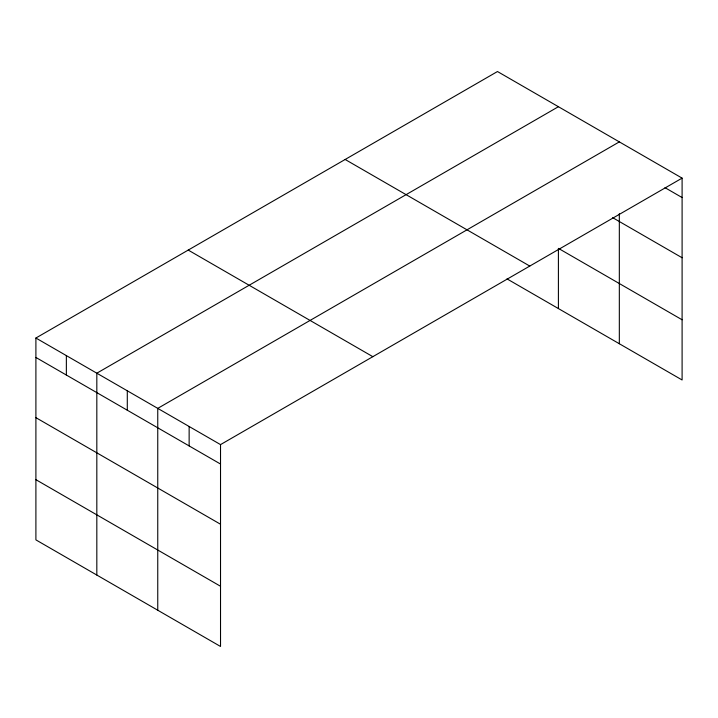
<?xml version="1.0" encoding="UTF-8"?>
<svg xmlns="http://www.w3.org/2000/svg" width="718" height="718" viewBox="0 0 718 718"><rect width="100%" height="100%" fill="white"/><g stroke="black" fill="none" stroke-linecap="round" stroke-linejoin="round"><path stroke-width="1.08" d="M682.1 178.127L497.475 71.531L35.9 338.025L35.9 539.873L220.525 646.469L220.525 444.613L682.1 178.127L682.1 379.975L506.998 278.88M619.329 213.713L619.329 343.734M558.407 106.713L96.822 373.198L96.822 575.046M619.329 141.886L157.754 408.371L157.754 610.228M664.985 187.667L682.1 197.558M612.66 217.662L682.1 257.753M559.358 248.913L682.1 319.779M345.161 159.477L529.776 266.064M188.224 250.079L372.839 356.675M35.9 338.025L220.525 444.613M35.9 357.456L220.525 464.043M35.9 417.652L220.525 524.239M35.9 479.678L220.525 586.265M558.407 248.365L558.407 308.56M189.139 426.492L189.139 445.923M127.292 390.789L127.292 410.211M66.361 355.607L66.361 375.038"/></g></svg>
